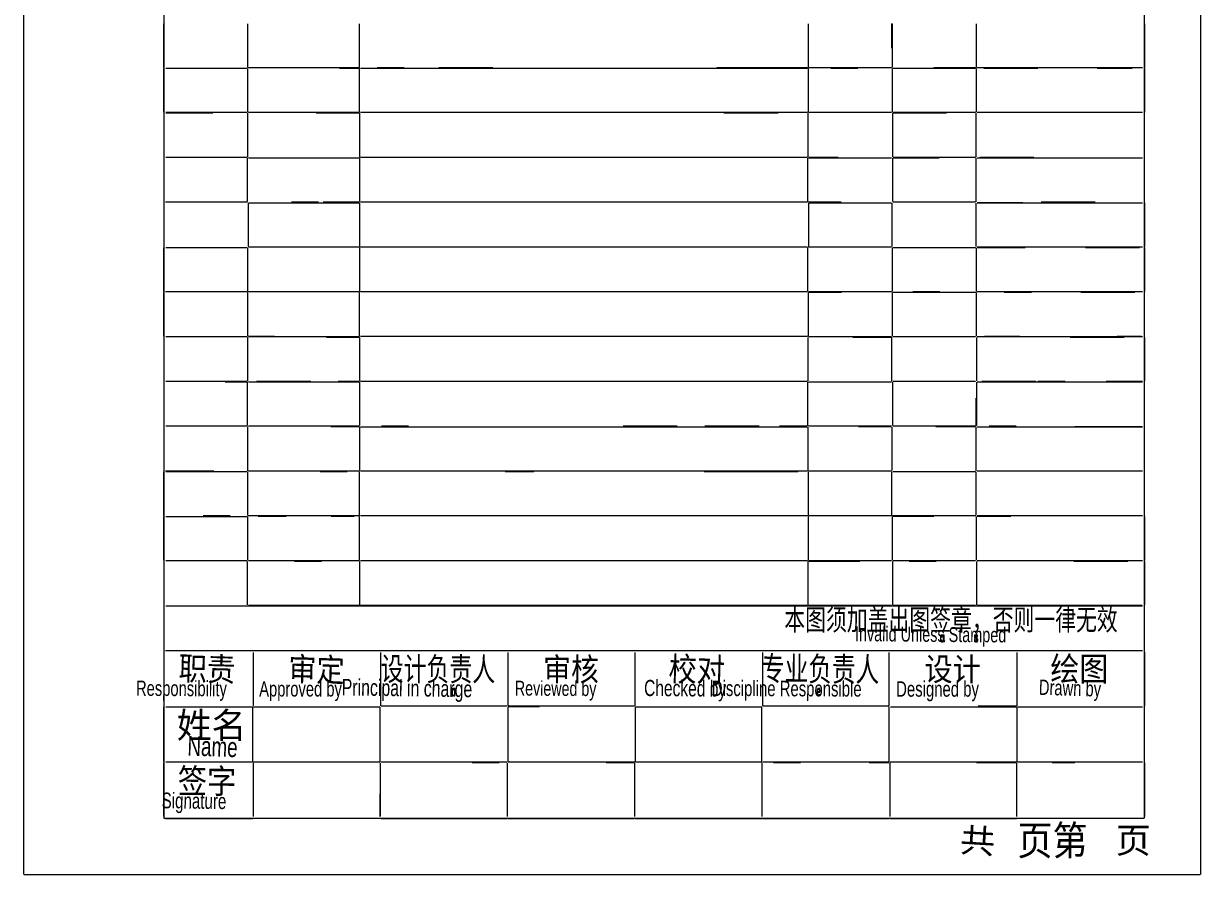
# Model space of a CAD drawing. Extents: x 233 to 5195, y 274 to 7291.
# Drawn here: x 233 to 5195, y 274 to 3863 of the extents above; entities that cross this region are included whole.
import ezdxf

# ---------------------------------------------------------------- set-up
doc = ezdxf.new("R2010")
doc.units = 0
for name, color, linetype, lineweight in [('OCR_TEXT', 6, 'Continuous', 0), ('TRACE_STRAIGHT', 5, 'Continuous', 0), ('TRACE_TEXT_SYMBOL', 6, 'Continuous', 0)]:
    doc.layers.add(name, color=color, linetype=linetype, lineweight=lineweight)
doc.styles.add('wqy-unicode', font='wqy-unicode.lff')

msp = doc.modelspace()

# ---------------------------------------------------------------- linework, layer by layer
at = {"layer": 'TRACE_STRAIGHT', "color": 5}
for p, q in [((233.3, 7289.6), (233.3, 274.6)), ((5195, 7290), (5195, 274)), ((825, 7052), (825, 512)), ((4958, 7053), (4958, 511)), ((825.4, 3678.4), (825.4, 3862.1)), ((1177.3, 3862.1), (1177.3, 3678.4)), ((1650.2, 3678.4), (1650.2, 3862.1)), ((3542.5, 3678.4), (3542.5, 3862.1)), ((3893, 3863), (3893, 3760)), ((3896.5, 3678.4), (3896.5, 3862.1)), ((4251.5, 3678.4), (4251.5, 3862.1)), ((4958.4, 3862.1), (4958.4, 3678.4)), ((825.4, 3489.6), (825.4, 3673.4)), ((833, 3675), (1176, 3675)), ((1177.3, 3673.4), (1177.3, 3489.6)), ((1181.9, 3677.8), (1649.4, 3677.8)), ((1565, 3675), (1649, 3675)), ((1650.2, 3489.6), (1650.2, 3673.4)), ((1654.4, 3674.5), (3538.1, 3674.5)), ((1724, 3678), (1838, 3678)), ((1984, 3678), (2212, 3678)), ((3156, 3678), (3383, 3678)), ((3384, 3678), (3539, 3678)), ((3542.5, 3489.6), (3542.5, 3673.4)), ((3543.1, 3677.8), (3891.9, 3677.8)), ((3636, 3675), (3750, 3675)), ((3896.5, 3489.6), (3896.5, 3673.4)), ((3898.1, 3674.5), (4246.9, 3674.5)), ((4071, 3678), (4247, 3678)), ((4251.5, 3489.6), (4251.5, 3673.4)), ((4252, 3678), (4951, 3678)), ((4282, 3675), (4510, 3675)), ((4759, 3675), (4907, 3675)), ((4958.4, 3673.4), (4958.4, 3489.6)), ((825.4, 3484.6), (825.4, 3300.9)), ((833, 3486), (1032, 3486)), ((833.1, 3488.8), (1175.6, 3488.8)), ((1177, 3485), (1177, 3300)), ((1181.9, 3488.8), (1649.4, 3488.8)), ((1467, 3486), (1649, 3486)), ((1650, 3485), (1650, 3300)), ((1654, 3489), (3539, 3489)), ((3186, 3486), (3414, 3486)), ((3539.2, 3484.6), (3539.2, 3300.9)), ((3543.1, 3488.8), (3891.9, 3488.8)), ((3896.5, 3484.6), (3896.5, 3300.9)), ((3898, 3486), (4125, 3486)), ((3898.1, 3488.8), (4246.9, 3488.8)), ((4248, 3485), (4248, 3300)), ((4253.1, 3488.8), (4950.6, 3488.8)), ((4401, 3489), (4515, 3489)), ((4958, 3485), (4958, 3301)), ((825.4, 3295.9), (825.4, 3112.1)), ((833.1, 3299.8), (1175.6, 3299.8)), ((1025, 3300), (1176, 3300)), ((1177.3, 3112.1), (1177.3, 3295.9)), ((1181.9, 3296.5), (1649.4, 3296.5)), ((1650.2, 3295.9), (1650.2, 3112.1)), ((1654, 3300), (3539, 3300)), ((3539, 3296), (3539, 3111)), ((3543, 3300), (3667, 3300)), ((3543.1, 3296.5), (3891.9, 3296.5)), ((3896.5, 3295.9), (3896.5, 3112.1)), ((3898, 3297), (4094, 3297)), ((3898.1, 3299.8), (4246.9, 3299.8)), ((4248, 3296), (4248, 3111)), ((4253.1, 3296.5), (4950.6, 3296.5)), ((4265, 3300), (4493, 3300)), ((4780, 3297), (4950, 3297)), ((4958.4, 3112.1), (4958.4, 3295.9)), ((825.4, 3107.1), (825.4, 2922.1)), ((832, 3111), (1177, 3111)), ((1180.5, 3105.9), (1180.5, 2923.4)), ((1181.9, 3107.5), (1649.4, 3107.5)), ((1363, 3111), (1477, 3111)), ((1496, 3111), (1650, 3111)), ((1650.2, 3105.9), (1650.2, 2923.4)), ((1654, 3111), (3538, 3111)), ((3542, 3106), (3542, 2923)), ((3543, 3111), (3680, 3111)), ((3543.1, 3107.5), (3891.9, 3107.5)), ((3893.3, 3105.9), (3893.3, 2923.4)), ((3898.1, 3110.7), (4246.9, 3110.7)), ((4248.3, 3105.9), (4248.3, 2923.4)), ((4253, 3108), (4446, 3108)), ((4253.1, 3107.5), (4950.6, 3107.5)), ((4523, 3111), (4751, 3111)), ((4606, 3108), (4696, 3108)), ((4958.4, 3107.1), (4958.4, 2922.1)), ((825.4, 2733.4), (825.4, 2917.1)), ((833.1, 2918.5), (1175.6, 2918.5)), ((1081, 2919), (1176, 2919)), ((1177.3, 2917.1), (1177.3, 2733.4)), ((1181.9, 2921.7), (1649.4, 2921.7)), ((1650, 2918), (1650, 2733)), ((1654, 2922), (3539, 2922)), ((3539, 2918), (3539, 2734)), ((3543.1, 2921.7), (3891.9, 2921.7)), ((3549, 2922), (3663, 2922)), ((3896.5, 2733.4), (3896.5, 2917.1)), ((3898.1, 2918.5), (4246.9, 2918.5)), ((4251.5, 2733.4), (4251.5, 2917.1)), ((4253, 2919), (4456, 2919)), ((4253.1, 2921.7), (4950.6, 2921.7)), ((4710, 2919), (4938, 2919)), ((4958.4, 2917.1), (4958.4, 2733.4)), ((832, 2733), (1177, 2733)), ((1181, 2733), (1274, 2733)), ((1181.9, 2732.8), (1649.4, 2732.8)), ((1555, 2733), (1649, 2733)), ((1654, 2733), (3539, 2733)), ((3543.1, 2732.8), (3891.9, 2732.8)), ((3544, 2730), (3682, 2730)), ((3898, 2730), (4000, 2730)), ((3898.1, 2729.5), (4246.9, 2729.5)), ((3982, 2733), (4096, 2733)), ((4252, 2733), (4396, 2733)), ((4253.1, 2732.8), (4950.6, 2732.8)), ((4368, 2730), (4482, 2730)), ((4690, 2730), (4918, 2730)), ((4958, 2729), (4958, 2544)), ((825.4, 2544.6), (825.4, 2728.4)), ((1177.3, 2728.4), (1177.3, 2544.6)), ((1650.2, 2544.6), (1650.2, 2728.4)), ((3542.5, 2544.6), (3542.5, 2728.4)), ((3896.5, 2544.6), (3896.5, 2728.4)), ((4251.5, 2544.6), (4251.5, 2728.4)), ((825.4, 2539.6), (825.4, 2355.9)), ((833.1, 2543.8), (1175.6, 2543.8)), ((1177, 2540), (1177, 2355)), ((1181, 2544), (1291, 2544)), ((1181.9, 2543.8), (1649.4, 2543.8)), ((1510, 2541), (1649, 2541)), ((1650.2, 2539.6), (1650.2, 2355.9)), ((1654, 2544), (3539, 2544)), ((3539.2, 2539.6), (3539.2, 2355.9)), ((3543.1, 2543.8), (3891.9, 2543.8)), ((3730, 2541), (3892, 2541)), ((3893, 2540), (3893, 2355)), ((3898.1, 2543.8), (4246.9, 2543.8)), ((4251.5, 2539.6), (4251.5, 2355.9)), ((4253.1, 2543.8), (4950.6, 2543.8)), ((4285, 2544), (4433, 2544)), ((4645, 2541), (4873, 2541)), ((4844, 2544), (4947, 2544)), ((4958.4, 2539.6), (4958.4, 2355.9)), ((825.4, 2350.9), (825.4, 2167.1)), ((833.1, 2354.8), (1175.6, 2354.8)), ((1083, 2352), (1176, 2352)), ((1177.3, 2167.1), (1177.3, 2350.9)), ((1181.9, 2351.5), (1649.4, 2351.5)), ((1216, 2355), (1444, 2355)), ((1560, 2355), (1649, 2355)), ((1650.2, 2350.9), (1650.2, 2167.1)), ((1654, 2355), (3539, 2355)), ((3539, 2351), (3539, 2166)), ((3543.1, 2351.5), (3891.9, 2351.5)), ((3896.5, 2350.9), (3896.5, 2167.1)), ((3898.1, 2354.8), (4246.9, 2354.8)), ((4251.5, 2350.9), (4251.5, 2167.1)), ((4253.1, 2351.5), (4950.6, 2351.5)), ((4273, 2355), (4501, 2355)), ((4510, 2355), (4624, 2355)), ((4797, 2355), (4951, 2355)), ((4958, 2351), (4958, 2166)), ((4248, 2283), (4248, 2166)), ((825.4, 2162.1), (825.4, 1977.1)), ((833.1, 2165.7), (1175.6, 2165.7)), ((1177, 2162), (1177, 1977)), ((1181, 2166), (1650, 2166)), ((1529, 2163), (1649, 2163)), ((1650.2, 2160.9), (1650.2, 1978.4)), ((1654.4, 2162.5), (3538.1, 2162.5)), ((1742, 2166), (1856, 2166)), ((2761, 2166), (2989, 2166)), ((3106, 2166), (3334, 2166)), ((3420, 2166), (3536, 2166)), ((3539.2, 2160.9), (3539.2, 1978.4)), ((3543, 2166), (3893, 2166)), ((3753, 2163), (3892, 2163)), ((3893.3, 2160.9), (3893.3, 1978.4)), ((3898.1, 2165.7), (4246.9, 2165.7)), ((4079, 2163), (4247, 2163)), ((4248, 2162), (4248, 1977)), ((4253.1, 2162.5), (4950.6, 2162.5)), ((4304, 2166), (4418, 2166)), ((4665, 2163), (4771, 2163)), ((4772, 2163), (4950, 2163)), ((4958, 2162), (4958, 1977)), ((825.4, 1788.4), (825.4, 1972.1)), ((832, 1977), (1035, 1977)), ((833.1, 1973.5), (1175.6, 1973.5)), ((1177.3, 1972.1), (1177.3, 1788.4)), ((1181.9, 1976.7), (1649.4, 1976.7)), ((1484, 1974), (1598, 1974)), ((1650.2, 1788.4), (1650.2, 1972.1)), ((1654, 1977), (3539, 1977)), ((2264, 1974), (2385, 1974)), ((3102, 1974), (3270, 1974)), ((3271, 1974), (3499, 1974)), ((3542.5, 1788.4), (3542.5, 1972.1)), ((3543, 1977), (3650, 1977)), ((3543.1, 1976.7), (3891.9, 1976.7)), ((3893, 1973), (3893, 1788)), ((3898.1, 1973.5), (4246.9, 1973.5)), ((4248, 1973), (4248, 1789)), ((4253.1, 1976.7), (4950.6, 1976.7)), ((4284, 1977), (4398, 1977)), ((4399, 1977), (4599, 1977)), ((4958, 1973), (4958, 1788)), ((990, 1788), (1104, 1788)), ((1181.9, 1787.8), (1649.4, 1787.8)), ((1654, 1788), (3539, 1788)), ((3543.1, 1787.8), (3891.9, 1787.8)), ((3897, 1788), (4248, 1788)), ((4253.1, 1787.8), (4950.6, 1787.8)), ((4378, 1788), (4492, 1788)), ((4493, 1788), (4711, 1788)), ((825.4, 1599.6), (825.4, 1783.4)), ((833.1, 1784.5), (1175.6, 1784.5)), ((1177.3, 1783.4), (1177.3, 1599.6)), ((1223, 1785), (1341, 1785)), ((1530, 1785), (1627, 1785)), ((1650.2, 1599.6), (1650.2, 1783.4)), ((3542.5, 1599.6), (3542.5, 1783.4)), ((3896.5, 1599.6), (3896.5, 1783.4)), ((3898, 1785), (4071, 1785)), ((4251.5, 1599.6), (4251.5, 1783.4)), ((4253, 1785), (4396, 1785)), ((4958.4, 1783.4), (4958.4, 1599.6)), ((825.4, 1594.6), (825.4, 1410.9)), ((833.1, 1598.8), (1175.6, 1598.8)), ((1177.3, 1410.9), (1177.3, 1594.6)), ((1181, 1599), (1650, 1599)), ((1375, 1596), (1489, 1596)), ((1650.2, 1594.6), (1650.2, 1410.9)), ((1654, 1599), (3539, 1599)), ((3539.2, 1594.6), (3539.2, 1410.9)), ((3543.1, 1598.8), (3891.9, 1598.8)), ((3544, 1596), (3759, 1596)), ((3896.5, 1594.6), (3896.5, 1410.9)), ((3898.1, 1598.8), (4246.9, 1598.8)), ((3967, 1596), (4081, 1596)), ((4251.5, 1594.6), (4251.5, 1410.9)), ((4253.1, 1598.8), (4950.6, 1598.8)), ((4573, 1599), (4722, 1599)), ((4661, 1596), (4889, 1596)), ((4958.4, 1594.6), (4958.4, 1410.9)), ((825.4, 1405.9), (825.4, 1227.1)), ((833.1, 1406.5), (4950.6, 1406.5)), ((1181.9, 1409.8), (1649.4, 1409.8)), ((1562, 1410), (1650, 1410)), ((1654, 1410), (3539, 1410)), ((3543.1, 1409.8), (3891.9, 1409.8)), ((3898.1, 1409.8), (4246.9, 1409.8)), ((4253.1, 1409.8), (4949.4, 1409.8)), ((4958.4, 1227.1), (4958.4, 1405.9)), ((825.4, 1212.1), (825.4, 985.9)), ((831.9, 1218.6), (1198.1, 1218.6)), ((832, 1219), (4951, 1219)), ((1202.5, 985.9), (1202.5, 1210.9)), ((1739.5, 985.9), (1739.5, 1210.9)), ((1740.6, 1218.6), (2271.9, 1218.6)), ((2275.5, 1210.9), (2275.5, 985.9)), ((2276.9, 1218.6), (2808.1, 1218.6)), ((2812.5, 985.9), (2812.5, 1210.9)), ((2813.1, 1218.6), (3345.6, 1218.6)), ((3349.5, 985.9), (3349.5, 1210.9)), ((3350.6, 1218.6), (3881.9, 1218.6)), ((3883.3, 985.9), (3883.3, 1210.9)), ((3886.9, 1218.6), (4419.4, 1218.6)), ((4420.2, 1210.9), (4420.2, 985.9)), ((4424.4, 1218.6), (4950.6, 1218.6)), ((4804, 1219), (4950, 1219)), ((4958.4, 1212.1), (4958.4, 985.9)), ((825.4, 749.6), (825.4, 980.9)), ((833.1, 981.5), (1198.1, 981.5)), ((1199, 981), (1199, 749)), ((1203.1, 981.5), (1735.6, 981.5)), ((1736, 981), (1736, 749)), ((1740.6, 984.8), (2270.6, 984.8)), ((2275.5, 980.9), (2275.5, 749.6)), ((2276, 985), (2809, 985)), ((2277, 982), (2409, 982)), ((2812.5, 980.9), (2812.5, 749.6)), ((2813.1, 981.5), (3345.6, 981.5)), ((3346.2, 749.6), (3346.2, 980.9)), ((3350.6, 984.8), (3881.9, 984.8)), ((3883.3, 749.6), (3883.3, 980.9)), ((3888.1, 981.5), (4419.4, 981.5)), ((4258, 985), (4420, 985)), ((4420.2, 980.9), (4420.2, 749.6)), ((4424.4, 981.5), (4950.6, 981.5)), ((4958.4, 749.6), (4958.4, 980.9)), ((825.4, 518.4), (825.4, 744.6)), ((833.1, 748.8), (1198.1, 748.8)), ((1202.5, 518.4), (1202.5, 744.6)), ((1203.1, 748.8), (1735.6, 748.8)), ((1610, 749), (1735, 749)), ((1736.2, 744.6), (1736.2, 518.4)), ((1740.6, 748.8), (2270.6, 748.8)), ((2125, 746), (2239, 746)), ((2272, 745), (2272, 518)), ((2276, 749), (2809, 749)), ((2690, 746), (2808, 746)), ((2809, 745), (2809, 518)), ((2813, 749), (3346, 749)), ((3346, 745), (3346, 518)), ((3350.6, 748.8), (3881.9, 748.8)), ((3395, 746), (3509, 746)), ((3798, 746), (3882, 746)), ((3886.5, 518.4), (3886.5, 744.6)), ((3887, 749), (4049, 749)), ((3888.1, 748.8), (4419.4, 748.8)), ((4251, 746), (4419, 746)), ((4420, 745), (4420, 518)), ((4424, 749), (4628, 749)), ((4424.4, 748.8), (4950.6, 748.8)), ((4570, 746), (4666, 746)), ((4958.4, 744.6), (4958.4, 518.4)), ((1736, 614), (1736, 519)), ((825, 511), (4958, 511)), ((831.9, 510.6), (1198.1, 510.6)), ((1740.6, 510.6), (2271.9, 510.6)), ((2276.9, 510.6), (2808.1, 510.6)), ((2621, 511), (2808, 511)), ((2813.1, 510.6), (3345.6, 510.6)), ((3350.6, 510.6), (3881.9, 510.6)), ((3886.9, 510.6), (4419.4, 510.6)), ((4424, 511), (4951, 511)), ((234, 274), (5194, 274))]:
    msp.add_line(p, q, dxfattribs=at)
at = {"layer": 'TRACE_TEXT_SYMBOL', "color": 6}
for points in [[(4101, 1283), (4100, 1282), (4100, 1280), (4099, 1279), (4099, 1262), (4100, 1261), (4100, 1259), (4101, 1258), (4101, 1257), (4103, 1255), (4108, 1255), (4110, 1257), (4111, 1256), (4111, 1255), (4112, 1255), (4113, 1256), (4116, 1256), (4116, 1257), (4117, 1258), (4116, 1259), (4115, 1259), (4113, 1261), (4114, 1262), (4114, 1283)], [(4104, 1281), (4105, 1282), (4108, 1282), (4110, 1280), (4110, 1279), (4111, 1278), (4111, 1265), (4110, 1264), (4110, 1261), (4107, 1258), (4105, 1258), (4104, 1259), (4104, 1260), (4102, 1262), (4102, 1265), (4101, 1266), (4101, 1272), (4102, 1273), (4102, 1277), (4103, 1278), (4103, 1279), (4104, 1280)], [(4243, 1283), (4242, 1282), (4242, 1274), (4243, 1273), (4243, 1272), (4244, 1271), (4245, 1271), (4247, 1269), (4248, 1269), (4250, 1267), (4251, 1267), (4253, 1265), (4253, 1260), (4250, 1257), (4248, 1257), (4244, 1261), (4244, 1265), (4243, 1266), (4242, 1266), (4242, 1255), (4243, 1255), (4244, 1256), (4245, 1256), (4246, 1255), (4253, 1255), (4255, 1257), (4255, 1258), (4256, 1259), (4256, 1267), (4254, 1269), (4254, 1270), (4252, 1272), (4251, 1272), (4249, 1274), (4248, 1274), (4247, 1275), (4246, 1275), (4245, 1276), (4245, 1281), (4247, 1283), (4250, 1283), (4251, 1282), (4252, 1282), (4253, 1281), (4253, 1278), (4254, 1277), (4254, 1276), (4255, 1276), (4255, 1283)], [(2041, 1060), (2040, 1059), (2039, 1059), (2038, 1058), (2037, 1058), (2037, 1056), (2038, 1056), (2039, 1055), (2039, 1032), (2037, 1030), (2037, 1028), (2044, 1028), (2044, 1030), (2042, 1032), (2042, 1050), (2043, 1051), (2043, 1052), (2047, 1056), (2049, 1054), (2049, 1053), (2050, 1052), (2050, 1032), (2048, 1030), (2048, 1028), (2051, 1028), (2051, 1058), (2050, 1059), (2045, 1059), (2044, 1058), (2044, 1057), (2043, 1056), (2042, 1057), (2042, 1060)], [(3584, 1059), (3583, 1058), (3582, 1058), (3582, 1057), (3581, 1056), (3580, 1056), (3580, 1055), (3579, 1054), (3579, 1033), (3580, 1032), (3580, 1031), (3581, 1030), (3581, 1029), (3582, 1029), (3584, 1027), (3588, 1027), (3590, 1029), (3590, 1034), (3590, 1033), (3588, 1031), (3585, 1031), (3584, 1032), (3584, 1033), (3582, 1035), (3582, 1037), (3581, 1038), (3581, 1042), (3582, 1043), (3590, 1043), (3590, 1058), (3589, 1059)], [(3585, 1056), (3586, 1056), (3587, 1055), (3588, 1055), (3589, 1054), (3589, 1052), (3590, 1051), (3590, 1046), (3589, 1045), (3582, 1045), (3581, 1046), (3581, 1050), (3582, 1051), (3582, 1053)]]:
    msp.add_lwpolyline(points, close=True, dxfattribs=at)

# ---------------------------------------------------------------- texts
at = {"layer": 'OCR_TEXT', "color": 6, "style": 'wqy-unicode'}
for s, height, width, p in [('本图须加盖出图签章，否则一律无效', 89.465, 0.72, (3440.5, 1304.1)), ('审核', 98.07, 0.876986, (2424, 1090.3)), ('设计', 97.28, 0.899351, (4031, 1091.3)), ('绘图', 101.68, 0.882275, (4562, 1090.3)), ('Approved by', 64.49, 0.72, (1226.7, 1024.6)), ('Designed by', 65.207, 0.72, (3912, 1023.9)), ('姓名', 108.83, 0.98961, (879, 849.3)), ('页第', 124.41, 0.873735, (4423, 355.3)), ('页', 107.8, 1.004591, (4838, 364.1))]:
    msp.add_text(s, height=height, dxfattribs=dict(at, width=width)).set_placement(p)
for s, height, rotation, width, p in [('Invalid Unless Stamped', 63.061, -0.4795, 0.72, (3738.3, 1258)), ('职责', 99.18, -1.6103, 0.884342, (885.6, 1095.1)), ('审定', 99.32, -1.4203, 0.878466, (1348.2, 1091.9)), ('设计负责人', 98.35, -0.2513, 0.72, (1738.8, 1092.2)), ('校对', 101.73, -1.6103, 0.854199, (2951.6, 1091.3)), ('专业负责人', 101.48, -0.6147, 0.72, (3342.1, 1092.9)), ('Responsibility', 64.49, -0.3649, 0.72, (707.3, 1027.6)), ('Principal in charge', 69.51, -0.8088, 0.72, (1574.2, 1029.4)), ('Reviewed by', 62.345, -0.4621, 0.72, (2304.5, 1028.8)), ('Checked by', 68.08, -0.4855, 0.72, (2849.1, 1026.8)), ('Discipline Responsible', 65.207, -0.2397, 0.72, (3134.9, 1026.9)), ('Drawn by', 64.53, -1.7715, 0.72, (4512.8, 1032)), ('Name', 82.32, -1.9581, 0.72, (923.2, 775.8)), ('签字', 103.15, -0.4529, 0.877027, (883.1, 617.5)), ('Signature', 66.14, -0.7848, 0.72, (815.2, 553.4)), ('共', 102.7, -3.4946, 1.060649, (4178.4, 369.9))]:
    msp.add_text(s, height=height, rotation=rotation, dxfattribs=dict(at, width=width)).set_placement(p)

doc.saveas('drawing.dxf')
